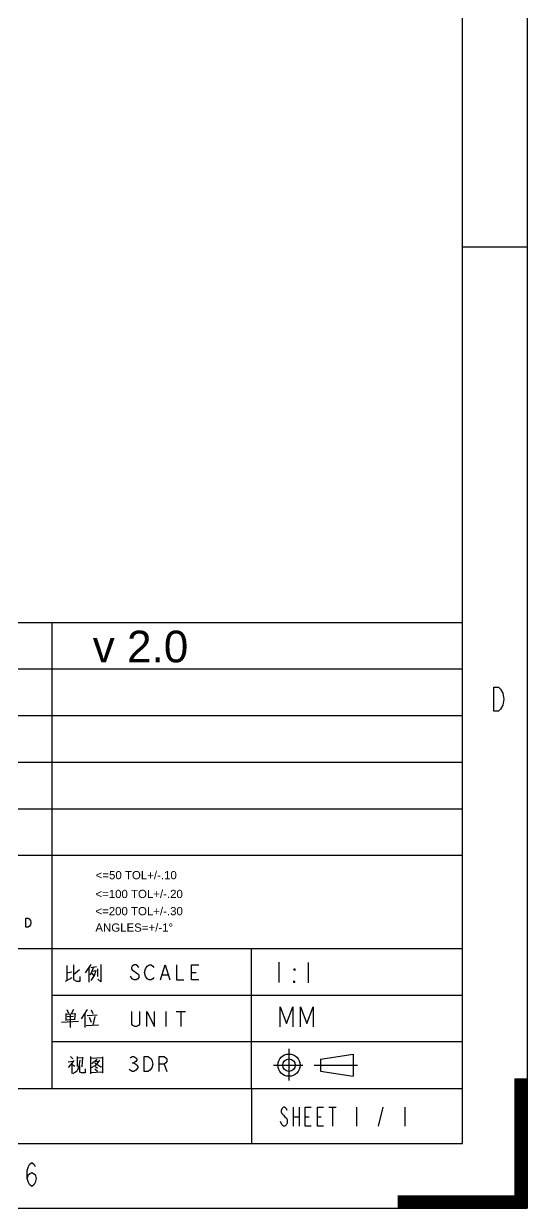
# Model space of a CAD drawing. Header units: millimetres. Extents: x -41 to 379, y -37 to 257.
# Drawn here: x 339 to 378.9, y -37.1 to 56.6 of the extents above; entities that cross this region are included whole.
import ezdxf
from ezdxf.lldxf.tags import DXFTag

# ---------------------------------------------------------------- set-up
doc = ezdxf.new("R2010")
doc.units = ezdxf.units.MM
doc.layers.add('EFEXPLORER-ENCLOSURE-DXF_FORMAT', color=7, linetype='Continuous')
doc.layers.add('text', color=7, linetype='Continuous', lineweight=20)
doc.styles.get("Standard").update_dxf_attribs({"font": 'arial.ttf'})
tags = doc.linetypes.add('DASHED', pattern=[25.72, 12.86, -12.86]).pattern_tags.tags
tags[6:7] = [DXFTag(74, 4), DXFTag(75, 0), DXFTag(340, '0'), DXFTag(46, 0.0), DXFTag(50, 0.0), DXFTag(44, 0.0), DXFTag(45, 0.0)]
tags[4:5] = [DXFTag(74, 4), DXFTag(75, 0), DXFTag(340, '0'), DXFTag(46, 0.0), DXFTag(50, 0.0), DXFTag(44, 0.0), DXFTag(45, 0.0)]

msp = doc.modelspace()

# ---------------------------------------------------------------- linework, layer by layer
at = {"layer": 'EFEXPLORER-ENCLOSURE-DXF_FORMAT', "color": 18, "linetype": 'DASHED'}
for p, q in [((378.856, 256.907), (378.856, -37.093)), ((-41.144, -37.093), (368.612, -37.093))]:
    msp.add_line(p, q, dxfattribs=at)
at = {"layer": 'EFEXPLORER-ENCLOSURE-DXF_FORMAT', "color": 7, "linetype": 'Continuous'}
for p, q in [((373.734, -31.971), (373.734, 251.786)), ((373.734, 38.968), (378.856, 38.968)), ((373.734, 9.242), (263.301, 9.242)), ((341.232, -23.931), (341.232, 9.242)), ((373.734, 5.556), (321.222, 5.556)), ((373.734, 1.87), (263.301, 1.87)), ((373.734, -1.816), (263.301, -1.816)), ((373.734, -5.502), (321.222, -5.502)), ((373.734, -9.187), (263.301, -9.187)), ((373.734, -16.559), (263.301, -16.559)), ((357.028, -27.617), (357.028, -16.559)), ((344.288, -17.792), (343.836, -18.456)), ((359.171, -17.616), (359.171, -19.216)), ((361.501, -17.657), (361.501, -19.257)), ((342.403, -17.894), (342.403, -19.017)), ((342.403, -18.456), (342.78, -18.379)), ((342.931, -18.583), (343.383, -18.2)), ((344.137, -18.047), (344.137, -19.196)), ((344.514, -18.022), (344.25, -18.634)), ((344.288, -18.047), (344.74, -17.971)), ((344.363, -18.481), (344.514, -18.685)), ((344.401, -18.328), (344.665, -18.277)), ((344.853, -18.762), (344.853, -18.149)), ((347.574, -18.928), (347.425, -18.73)), ((349.954, -18.631), (350.4, -18.631)), ((352.259, -18.432), (352.631, -18.432)), ((342.29, -19.12), (342.818, -18.839)), ((373.734, -20.245), (341.232, -20.245)), ((342.384, -21.364), (342.535, -21.645)), ((342.911, -21.364), (342.723, -21.696)), ((344.005, -21.364), (343.515, -22.105)), ((344.306, -21.39), (344.457, -21.671)), ((350.224, -21.526), (350.224, -22.716)), ((351.042, -21.526), (351.786, -21.526)), ((351.414, -21.526), (351.414, -22.716)), ((341.969, -22.36), (343.326, -22.284)), ((342.308, -21.671), (342.308, -22.233)), ((343.025, -21.696), (342.308, -21.747)), ((342.308, -22.181), (343.062, -22.13)), ((342.421, -21.926), (342.911, -21.901)), ((342.685, -22.794), (342.685, -21.722)), ((343.062, -21.671), (342.987, -22.13)), ((343.816, -21.671), (343.816, -22.794)), ((344.005, -21.85), (344.796, -21.773)), ((344.155, -21.977), (344.306, -22.36)), ((344.608, -21.926), (344.457, -22.59)), ((343.929, -22.616), (344.909, -22.564)), ((341.228, -27.619), (341.232, -23.931)), ((373.734, -23.931), (341.232, -23.931)), ((342.675, -25.085), (342.863, -25.264)), ((343.202, -25.085), (343.202, -25.876)), ((343.655, -25.187), (343.202, -25.212)), ((343.617, -25.902), (343.655, -25.136)), ((344.258, -25.085), (344.258, -26.464)), ((345.238, -25.187), (344.258, -25.238)), ((345.238, -26.413), (345.238, -25.11)), ((359.982, -24.478), (359.982, -26.969)), ((362.486, -25.304), (365.078, -24.889)), ((362.486, -25.304), (362.486, -26.229)), ((365.078, -24.889), (365.078, -26.648)), ((342.486, -25.493), (342.863, -25.442)), ((342.788, -25.621), (342.788, -26.438)), ((342.788, -25.698), (343.014, -25.851)), ((344.296, -25.979), (344.635, -25.8)), ((344.786, -25.315), (344.371, -25.672)), ((344.597, -26.055), (344.823, -26.234)), ((344.635, -25.468), (344.936, -25.442)), ((344.673, -25.876), (344.823, -26.004)), ((347.558, -25.575), (347.707, -25.575)), ((350.087, -25.675), (350.31, -26.27)), ((358.752, -25.767), (361.075, -25.767)), ((361.971, -25.767), (365.411, -25.767)), ((362.486, -26.229), (365.078, -26.644)), ((344.258, -26.336), (345.163, -26.285)), ((345.238, -26.362), (345.163, -26.285)), ((321.222, -27.617), (373.734, -27.617)), ((357.028, -27.617), (357.028, -31.971)), ((360.317, -29.097), (360.317, -30.597)), ((360.317, -29.847), (360.795, -29.847)), ((360.795, -29.097), (360.795, -30.597)), ((361.273, -29.847), (361.572, -29.847)), ((362.229, -29.847), (362.528, -29.847)), ((363.126, -29.097), (363.724, -29.097)), ((363.425, -29.097), (363.425, -30.597)), ((365.337, -29.097), (365.337, -30.597)), ((367.07, -30.597), (367.429, -29.097)), ((369.162, -29.097), (369.162, -30.597)), ((-36.022, -31.971), (373.734, -31.971))]:
    msp.add_line(p, q, dxfattribs=at)
at = {"layer": 'EFEXPLORER-ENCLOSURE-DXF_FORMAT', "color": 18, "linetype": 'Continuous'}
for p, q in [((377.832, -26.859), (378.856, -26.859)), ((377.832, -26.902), (378.856, -26.902)), ((377.832, -26.946), (378.856, -26.946)), ((377.832, -26.989), (378.856, -26.989)), ((377.832, -27.032), (378.856, -27.032)), ((377.832, -27.076), (378.856, -27.076)), ((377.832, -27.119), (378.856, -27.119)), ((377.832, -27.163), (378.856, -27.163)), ((377.832, -27.206), (378.856, -27.206)), ((377.832, -27.249), (378.856, -27.249)), ((377.832, -27.293), (378.856, -27.293)), ((377.832, -27.336), (378.856, -27.336)), ((377.832, -27.379), (378.856, -27.379)), ((377.832, -27.423), (378.856, -27.423)), ((377.832, -27.466), (378.856, -27.466)), ((377.832, -27.509), (378.856, -27.509)), ((377.832, -27.553), (378.856, -27.553)), ((377.832, -27.596), (378.856, -27.596)), ((377.832, -27.639), (378.856, -27.639)), ((377.832, -27.683), (378.856, -27.683)), ((377.832, -27.726), (378.856, -27.726)), ((377.832, -27.77), (378.856, -27.77)), ((377.832, -27.813), (378.856, -27.813)), ((377.832, -27.856), (378.856, -27.856)), ((377.832, -27.9), (378.856, -27.9)), ((377.832, -27.943), (378.856, -27.943)), ((377.832, -27.986), (378.856, -27.986)), ((377.832, -28.03), (378.856, -28.03)), ((377.832, -28.073), (378.856, -28.073)), ((377.832, -28.116), (378.856, -28.116)), ((377.832, -28.16), (378.856, -28.16)), ((377.832, -28.203), (378.856, -28.203)), ((377.832, -28.247), (378.856, -28.247)), ((377.832, -28.29), (378.856, -28.29)), ((377.832, -28.333), (378.856, -28.333)), ((377.832, -28.377), (378.856, -28.377)), ((377.832, -28.42), (378.856, -28.42)), ((377.832, -28.463), (378.856, -28.463)), ((377.832, -28.507), (378.856, -28.507)), ((377.832, -28.55), (378.856, -28.55)), ((377.832, -28.593), (378.856, -28.593)), ((377.832, -28.637), (378.856, -28.637)), ((377.832, -28.68), (378.856, -28.68)), ((377.832, -28.724), (378.856, -28.724)), ((377.832, -28.767), (378.856, -28.767)), ((377.832, -28.81), (378.856, -28.81)), ((377.832, -28.854), (378.856, -28.854)), ((377.832, -28.897), (378.856, -28.897)), ((377.832, -28.94), (378.856, -28.94)), ((377.832, -28.984), (378.856, -28.984)), ((377.832, -29.027), (378.856, -29.027)), ((377.832, -29.07), (378.856, -29.07)), ((377.832, -29.114), (378.856, -29.114)), ((377.832, -29.157), (378.856, -29.157)), ((377.832, -29.201), (378.856, -29.201)), ((377.832, -29.244), (378.856, -29.244)), ((377.832, -29.287), (378.856, -29.287)), ((377.832, -29.331), (378.856, -29.331)), ((377.832, -29.374), (378.856, -29.374)), ((377.832, -29.417), (378.856, -29.417)), ((377.832, -29.461), (378.856, -29.461)), ((377.832, -29.504), (378.856, -29.504)), ((377.832, -29.547), (378.856, -29.547)), ((377.832, -29.591), (378.856, -29.591)), ((377.832, -29.634), (378.856, -29.634)), ((377.832, -29.678), (378.856, -29.678)), ((377.832, -29.721), (378.856, -29.721)), ((377.832, -29.764), (378.856, -29.764)), ((377.832, -29.808), (378.856, -29.808)), ((377.832, -29.851), (378.856, -29.851)), ((377.832, -29.894), (378.856, -29.894)), ((377.832, -29.938), (378.856, -29.938)), ((377.832, -29.981), (378.856, -29.981)), ((377.832, -30.024), (378.856, -30.024)), ((377.832, -30.068), (378.856, -30.068)), ((377.832, -30.111), (378.856, -30.111)), ((377.832, -30.155), (378.856, -30.155)), ((377.832, -30.198), (378.856, -30.198)), ((377.832, -30.241), (378.856, -30.241)), ((377.832, -30.285), (378.856, -30.285)), ((377.832, -30.328), (378.856, -30.328)), ((377.832, -30.371), (378.856, -30.371)), ((377.832, -30.415), (378.856, -30.415)), ((377.832, -30.458), (378.856, -30.458)), ((377.832, -30.501), (378.856, -30.501)), ((377.832, -30.545), (378.856, -30.545)), ((377.832, -30.588), (378.856, -30.588)), ((377.832, -30.631), (378.856, -30.631)), ((377.832, -30.675), (378.856, -30.675)), ((377.832, -30.718), (378.856, -30.718)), ((377.832, -30.762), (378.856, -30.762)), ((377.832, -30.805), (378.856, -30.805)), ((377.832, -30.848), (378.856, -30.848)), ((377.832, -30.892), (378.856, -30.892)), ((377.832, -30.935), (378.856, -30.935)), ((377.832, -30.978), (378.856, -30.978)), ((377.832, -31.022), (378.856, -31.022)), ((377.832, -31.065), (378.856, -31.065)), ((377.832, -31.108), (378.856, -31.108)), ((377.832, -31.152), (378.856, -31.152)), ((377.832, -31.195), (378.856, -31.195)), ((377.832, -31.239), (378.856, -31.239)), ((377.832, -31.282), (378.856, -31.282)), ((377.832, -31.325), (378.856, -31.325)), ((377.832, -31.369), (378.856, -31.369)), ((377.832, -31.412), (378.856, -31.412)), ((377.832, -31.455), (378.856, -31.455)), ((377.832, -31.499), (378.856, -31.499)), ((377.832, -31.542), (378.856, -31.542)), ((377.832, -31.585), (378.856, -31.585)), ((377.832, -31.629), (378.856, -31.629)), ((377.832, -31.672), (378.856, -31.672)), ((377.832, -31.716), (378.856, -31.716)), ((377.832, -31.759), (378.856, -31.759)), ((377.832, -31.802), (378.856, -31.802)), ((377.832, -31.846), (378.856, -31.846)), ((377.832, -31.889), (378.856, -31.889)), ((377.832, -31.932), (378.856, -31.932)), ((377.832, -31.976), (378.856, -31.976)), ((377.832, -32.019), (378.856, -32.019)), ((377.832, -32.062), (378.856, -32.062)), ((377.832, -32.106), (378.856, -32.106)), ((377.832, -32.149), (378.856, -32.149)), ((377.832, -32.193), (378.856, -32.193)), ((377.832, -32.236), (378.856, -32.236)), ((377.832, -32.279), (378.856, -32.279)), ((377.832, -32.323), (378.856, -32.323)), ((377.832, -32.366), (378.856, -32.366)), ((377.832, -32.409), (378.856, -32.409)), ((377.832, -32.453), (378.856, -32.453)), ((377.832, -32.496), (378.856, -32.496)), ((377.832, -32.539), (378.856, -32.539)), ((377.832, -32.583), (378.856, -32.583)), ((377.832, -32.626), (378.856, -32.626)), ((377.832, -32.67), (378.856, -32.67)), ((377.832, -32.713), (378.856, -32.713)), ((377.832, -32.756), (378.856, -32.756)), ((377.832, -32.8), (378.856, -32.8)), ((377.832, -32.843), (378.856, -32.843)), ((377.832, -32.886), (378.856, -32.886)), ((377.832, -32.93), (378.856, -32.93)), ((377.832, -32.973), (378.856, -32.973)), ((377.832, -33.016), (378.856, -33.016)), ((377.832, -33.06), (378.856, -33.06)), ((377.832, -33.103), (378.856, -33.103)), ((377.832, -33.147), (378.856, -33.147)), ((377.832, -33.19), (378.856, -33.19)), ((377.832, -33.233), (378.856, -33.233)), ((377.832, -33.277), (378.856, -33.277)), ((377.832, -33.32), (378.856, -33.32)), ((377.832, -33.363), (378.856, -33.363)), ((377.832, -33.407), (378.856, -33.407)), ((377.832, -33.45), (378.856, -33.45)), ((377.832, -33.493), (378.856, -33.493)), ((377.832, -33.537), (378.856, -33.537)), ((377.832, -33.58), (378.856, -33.58)), ((377.832, -33.624), (378.856, -33.624)), ((377.832, -33.667), (378.856, -33.667)), ((377.832, -33.71), (378.856, -33.71)), ((377.832, -33.754), (378.856, -33.754)), ((377.832, -33.797), (378.856, -33.797)), ((377.832, -33.84), (378.856, -33.84)), ((377.832, -33.884), (378.856, -33.884)), ((377.832, -33.927), (378.856, -33.927)), ((377.832, -33.97), (378.856, -33.97)), ((377.832, -34.014), (378.856, -34.014)), ((377.832, -34.057), (378.856, -34.057)), ((377.832, -34.1), (378.856, -34.1)), ((377.832, -34.144), (378.856, -34.144)), ((377.832, -34.187), (378.856, -34.187)), ((377.832, -34.231), (378.856, -34.231)), ((377.832, -34.274), (378.856, -34.274)), ((377.832, -34.317), (378.856, -34.317)), ((377.832, -34.361), (378.856, -34.361)), ((377.832, -34.404), (378.856, -34.404)), ((377.832, -34.447), (378.856, -34.447)), ((377.832, -34.491), (378.856, -34.491)), ((377.832, -34.534), (378.856, -34.534)), ((377.832, -34.577), (378.856, -34.577)), ((377.832, -34.621), (378.856, -34.621)), ((377.832, -34.664), (378.856, -34.664)), ((377.832, -34.708), (378.856, -34.708)), ((377.832, -34.751), (378.856, -34.751)), ((377.832, -34.794), (378.856, -34.794)), ((377.832, -34.838), (378.856, -34.838)), ((377.832, -34.881), (378.856, -34.881)), ((377.832, -34.924), (378.856, -34.924)), ((377.832, -34.968), (378.856, -34.968)), ((377.832, -35.011), (378.856, -35.011)), ((377.832, -35.054), (378.856, -35.054)), ((377.832, -35.098), (378.856, -35.098)), ((377.832, -35.141), (378.856, -35.141)), ((377.832, -35.185), (378.856, -35.185)), ((377.832, -35.228), (378.856, -35.228)), ((377.832, -35.271), (378.856, -35.271)), ((377.832, -35.315), (378.856, -35.315)), ((377.832, -35.358), (378.856, -35.358)), ((377.832, -35.401), (378.856, -35.401)), ((377.832, -35.445), (378.856, -35.445)), ((377.832, -35.488), (378.856, -35.488)), ((377.832, -35.531), (378.856, -35.531)), ((377.832, -35.575), (378.856, -35.575)), ((368.612, -36.095), (378.856, -36.095)), ((368.612, -36.139), (378.856, -36.139)), ((368.612, -36.182), (378.856, -36.182)), ((368.612, -36.225), (378.856, -36.225)), ((368.612, -36.269), (378.856, -36.269)), ((368.612, -36.312), (378.856, -36.312)), ((368.612, -36.355), (378.856, -36.355)), ((368.612, -36.399), (378.856, -36.399)), ((368.612, -36.442), (378.856, -36.442)), ((368.612, -36.485), (378.856, -36.485)), ((368.612, -36.529), (378.856, -36.529)), ((377.832, -35.618), (378.856, -35.618)), ((377.832, -35.662), (378.856, -35.662)), ((377.832, -35.705), (378.856, -35.705)), ((377.832, -35.748), (378.856, -35.748)), ((377.832, -35.792), (378.856, -35.792)), ((377.832, -35.835), (378.856, -35.835)), ((377.832, -35.878), (378.856, -35.878)), ((377.832, -35.922), (378.856, -35.922)), ((377.832, -35.965), (378.856, -35.965)), ((377.832, -36.008), (378.856, -36.008)), ((377.832, -36.052), (378.856, -36.052)), ((368.612, -36.572), (378.856, -36.572)), ((368.612, -36.616), (378.856, -36.616)), ((368.612, -36.659), (378.856, -36.659)), ((368.612, -36.702), (378.856, -36.702)), ((368.612, -36.746), (378.856, -36.746)), ((368.612, -36.789), (378.856, -36.789)), ((368.612, -36.832), (378.856, -36.832)), ((368.612, -36.876), (378.856, -36.876)), ((368.612, -36.919), (378.856, -36.919)), ((368.612, -36.962), (378.856, -36.962)), ((368.612, -37.006), (378.856, -37.006)), ((368.612, -37.049), (378.856, -37.049)), ((368.612, -37.093), (378.856, -37.093))]:
    msp.add_line(p, q, dxfattribs=at)
at = {"layer": 'EFEXPLORER-ENCLOSURE-DXF_FORMAT', "color": 7, "linetype": 'Continuous'}
for points in [[(376.207, 4.137), (376.563, 4.137), (376.741, 3.978)], [(376.919, 2.714), (376.741, 2.397), (376.563, 2.239), (376.207, 2.239), (376.207, 4.137)], [(376.741, 3.978), (376.919, 3.662), (377.008, 3.188), (376.919, 2.714)], [(339.153, -14.135), (339.331, -14.135), (339.42, -14.195), (339.509, -14.314)], [(339.42, -14.789), (339.331, -14.848), (339.153, -14.848), (339.153, -14.135)], [(339.509, -14.314), (339.554, -14.492), (339.509, -14.67), (339.42, -14.789)], [(345.08, -17.792), (345.08, -19.171), (344.853, -18.966)], [(342.931, -17.817), (342.931, -18.992), (343.157, -19.12), (343.459, -19.12), (343.459, -18.762)], [(344.326, -19.069), (344.589, -18.66), (344.703, -18.251)], [(348.094, -18.036), (348.02, -17.937), (347.871, -17.837), (347.723, -17.837), (347.574, -17.937), (347.5, -18.036), (347.5, -18.135), (347.574, -18.234)], [(347.574, -18.234), (348.02, -18.532), (348.094, -18.631), (348.094, -18.829), (348.02, -18.928), (347.871, -19.027), (347.723, -19.027), (347.574, -18.928)], [(348.764, -18.928), (348.615, -18.73), (348.541, -18.432), (348.615, -18.135)], [(348.615, -18.135), (348.764, -17.937), (348.912, -17.837), (349.061, -17.837), (349.21, -17.937), (349.284, -18.036)], [(349.805, -19.027), (350.177, -17.837), (350.548, -19.027)], [(351.069, -17.837), (351.069, -19.027), (351.664, -19.027)], [(352.854, -19.027), (352.259, -19.027), (352.259, -17.837), (352.854, -17.837)], [(360.451, -18.149), (360.451, -18.282), (360.371, -18.149), (360.451, -18.149)], [(349.284, -18.829), (349.21, -18.928), (349.061, -19.027), (348.912, -19.027), (348.764, -18.928)], [(360.451, -19.216), (360.371, -19.216), (360.371, -19.082), (360.451, -19.216)], [(348.142, -21.526), (348.142, -22.518), (348.067, -22.617), (347.919, -22.716), (347.77, -22.716), (347.621, -22.617), (347.547, -22.518), (347.547, -21.526)], [(348.737, -22.716), (348.737, -21.526), (349.332, -22.716), (349.332, -21.526)], [(359.285, -22.74), (359.285, -21.14), (359.785, -22.474), (360.285, -21.14), (360.285, -22.74)], [(360.885, -22.74), (360.885, -21.14), (361.385, -22.474), (361.885, -21.14), (361.885, -22.74)], [(347.409, -25.179), (347.558, -25.08), (347.707, -25.08), (347.856, -25.179), (347.93, -25.278), (347.93, -25.377), (347.856, -25.476), (347.707, -25.575), (347.856, -25.675), (347.93, -25.774), (348.004, -25.873), (348.004, -25.972)], [(348.525, -25.08), (348.822, -25.08), (348.971, -25.179), (349.045, -25.278), (349.12, -25.377), (349.194, -25.675), (349.12, -25.972)], [(349.12, -25.972), (348.971, -26.17), (348.822, -26.27), (348.525, -26.27), (348.525, -25.08)], [(349.715, -26.27), (349.715, -25.08), (350.087, -25.08), (350.235, -25.179), (350.31, -25.278), (350.31, -25.476), (350.235, -25.575), (350.087, -25.675), (349.715, -25.675)], [(342.939, -25.391), (342.788, -25.621), (342.486, -25.953)], [(342.863, -26.438), (343.052, -26.31), (343.24, -26.157)], [(343.429, -25.366), (343.353, -25.851), (343.24, -26.157)], [(343.843, -26.055), (343.843, -26.362), (343.542, -26.362), (343.429, -26.31), (343.429, -25.8)], [(344.597, -25.57), (345.087, -25.902), (345.2, -25.876)], [(344.635, -25.8), (344.786, -25.672), (345.012, -25.366)], [(348.004, -25.972), (347.856, -26.17), (347.707, -26.27), (347.558, -26.27), (347.409, -26.17), (347.335, -26.071)], [(359.839, -29.347), (359.779, -29.222), (359.66, -29.097), (359.54, -29.097), (359.42, -29.222), (359.361, -29.347), (359.361, -29.472), (359.42, -29.597), (359.54, -29.722), (359.66, -29.847), (359.779, -29.972), (359.839, -30.097), (359.839, -30.347), (359.779, -30.472), (359.66, -30.597), (359.54, -30.597), (359.42, -30.472), (359.301, -30.222)], [(361.751, -30.597), (361.273, -30.597), (361.273, -29.097), (361.751, -29.097)], [(362.708, -30.597), (362.229, -30.597), (362.229, -29.097), (362.708, -29.097)], [(339.262, -34.728), (339.351, -34.412), (339.618, -34.254), (339.885, -34.412), (339.974, -34.728), (339.885, -35.044), (339.796, -35.202), (339.618, -35.36), (339.44, -35.202), (339.351, -35.044), (339.262, -34.728), (339.262, -34.095), (339.351, -33.779), (339.44, -33.621), (339.618, -33.463), (339.796, -33.621), (339.885, -33.779)]]:
    msp.add_lwpolyline(points, dxfattribs=at)
for radius in [0.877, 0.496]:
    msp.add_circle((359.982, -25.767), radius, dxfattribs=at)

# ---------------------------------------------------------------- texts
at = {"insert": (344.442, 8.608), "char_height": 2.5, "width": 8.5479, "attachment_point": 1}
msp.add_mtext('{\\C7;v 2.0}', dxfattribs=at)
at = {"layer": 'text', "color": 3}
for s, p in [('<=50 TOL+/-.10', (344.676, -11.058)), ('<=100 TOL+/-.20', (344.653, -12.544)), ('<=200 TOL+/-.30', (344.653, -13.906)), ('ANGLES=+/-1%%D', (344.653, -15.206))]:
    msp.add_text(s, height=0.64859, dxfattribs=at).set_placement(p)

doc.saveas('drawing.dxf')
